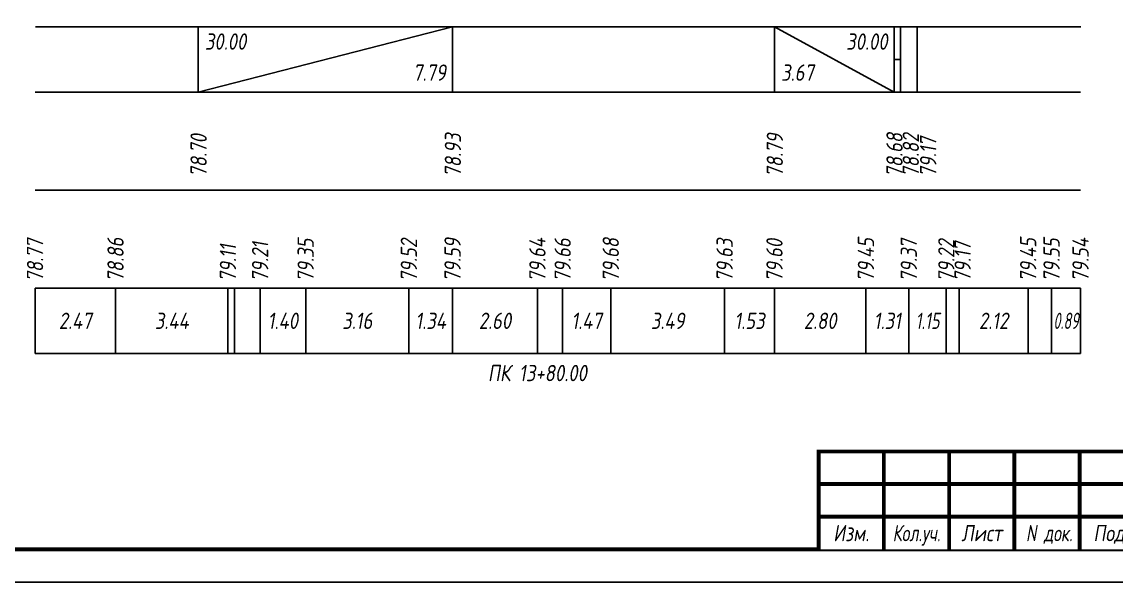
# Model space of a CAD drawing. Extents: x -717 to 1451, y -133302 to 233.
# Drawn here: x 77.9 to 245.5, y -21554.4 to -21468.7 of the extents above; entities that cross this region are included whole.
import ezdxf
from ezdxf.enums import TextEntityAlignment as Align

# ---------------------------------------------------------------- set-up
doc = ezdxf.new("R2010")
doc.units = 0
for name, color, linetype in [('Зарамочное оформление', 7, 'Continuous'), ('Код_510', 7, 'Continuous'), ('Код_516', 1, 'Continuous'), ('Подписи поперечников', 7, 'Continuous'), ('Таблица', 7, 'Continuous')]:
    doc.layers.add(name, color=color, linetype=linetype)
doc.styles.add('М', font='romand.shx', dxfattribs={"width": 0.8, "oblique": 10, "height": 2.5})

# ---------------------------------------------------------------- blocks, each defined once
blk = doc.blocks.new('Штамп')
at = {"linetype": 'Continuous'}
blk.add_wipeout([(199.95, -411.25), (384.95, -411.25), (384.95, -426.25), (199.95, -426.25)], dxfattribs=at).dxf.layer = 'Зарамочное оформление'
at = {"layer": 'Зарамочное оформление', "linetype": 'Continuous', "lineweight": -3, "const_width": 0.6, "flags": 128}
for points in [[(199.95, -426.25), (199.95, -411.25), (384.95, -411.25)], [(209.95, -411.25), (209.95, -426.25)], [(219.95, -411.25), (219.95, -426.25)], [(229.95, -411.25), (229.95, -426.25)], [(239.95, -411.25), (239.95, -426.25)], [(199.95, -416.25), (264.95, -416.25)], [(199.95, -421.25), (264.95, -421.25)]]:
    blk.add_lwpolyline(points, dxfattribs=at)
at = {"layer": 'Зарамочное оформление', "linetype": 'Continuous', "style": 'М', "oblique": 10}
for s, width, p in [('Изм.', 0.8, (204.95, -423.75)), ('Кол.уч.', 0.7, (214.95, -423.75)), ('Лист', 0.8, (224.95, -423.75)), ('N док.', 0.7, (235.28, -423.75)), ('Подпись', 0.8, (247.45, -423.75))]:
    blk.add_text(s, height=2.5, dxfattribs=dict(at, width=width)).set_placement(p, align=Align.MIDDLE_CENTER)
blk = doc.blocks.new('шифр')
blk.add_blockref('Штамп', (0, -21183))

msp = doc.modelspace()

# ---------------------------------------------------------------- linework, layer by layer
at = {"flags": 128}
msp.add_lwpolyline([(-30.054, -21554.421), (389.946, -21554.421), (389.946, -21257.421), (-30.054, -21257.421)], close=True, dxfattribs=at)
at = {"const_width": 0.6, "flags": 128}
msp.add_lwpolyline([(-10.054, -21549.421), (384.946, -21549.421), (384.946, -21262.421), (-10.054, -21262.421)], close=True, dxfattribs=at)
at = {"layer": 'Код_510'}
for p, q in [((79.946, -21519.421), (79.946, -21509.421)), ((92.275, -21519.421), (92.275, -21509.421)), ((109.489, -21519.421), (109.489, -21509.421)), ((110.515, -21519.421), (110.515, -21509.421)), ((114.414, -21519.421), (114.414, -21509.421)), ((121.393, -21519.421), (121.393, -21509.421)), ((137.198, -21519.421), (137.198, -21509.421)), ((143.889, -21519.421), (143.889, -21509.421)), ((156.886, -21519.421), (156.886, -21509.421)), ((160.755, -21519.421), (160.755, -21509.421)), ((168.121, -21519.421), (168.121, -21509.421)), ((185.56, -21519.421), (185.56, -21509.421)), ((193.198, -21519.421), (193.198, -21509.421)), ((207.207, -21519.421), (207.207, -21509.421)), ((213.769, -21519.421), (213.769, -21509.421)), ((219.518, -21519.421), (219.518, -21509.421)), ((221.463, -21519.421), (221.463, -21509.421)), ((232.054, -21519.421), (232.054, -21509.421)), ((235.635, -21519.421), (235.635, -21509.421)), ((240.073, -21519.421), (240.073, -21509.421))]:
    msp.add_line(p, q, dxfattribs=at)
at = {"layer": 'Код_516'}
for p, q in [((104.946, -21479.421), (104.946, -21469.421)), ((104.946, -21479.421), (143.889, -21469.421)), ((143.889, -21479.421), (143.889, -21469.421)), ((193.198, -21479.421), (193.198, -21469.421)), ((193.198, -21469.421), (211.528, -21479.421)), ((211.528, -21479.421), (211.528, -21469.421)), ((211.528, -21479.421), (211.528, -21469.421)), ((212.479, -21479.421), (212.479, -21469.421)), ((215.073, -21479.421), (215.073, -21469.421)), ((211.528, -21474.421), (212.479, -21474.421))]:
    msp.add_line(p, q, dxfattribs=at)
at = {"layer": 'Таблица'}
for p, q in [((80, -21469.421), (240.127, -21469.421)), ((79.946, -21479.421), (240.073, -21479.421)), ((79.946, -21494.421), (240.073, -21494.421)), ((79.946, -21509.421), (240.073, -21509.421)), ((79.946, -21519.421), (240.073, -21519.421))]:
    msp.add_line(p, q, dxfattribs=at)

# ---------------------------------------------------------------- texts
at = {"layer": 'Код_510', "style": 'М', "oblique": 10, "width": 0.8}
for s, p in [('78.77', (79.946, -21508.421)), ('78.86', (92.275, -21508.421)), ('79.21', (114.414, -21508.421)), ('79.35', (121.393, -21508.421)), ('79.52', (137.198, -21508.421)), ('79.59', (143.889, -21508.421)), ('79.64', (156.886, -21508.421)), ('79.66', (160.755, -21508.421)), ('79.68', (168.121, -21508.421)), ('79.63', (185.56, -21508.421)), ('79.60', (193.198, -21508.421)), ('79.45', (207.207, -21508.421)), ('79.37', (213.769, -21508.421)), ('79.22', (219.518, -21508.421)), ('79.17', (222.018, -21508.421)), ('79.45', (232.054, -21508.421)), ('79.55', (235.635, -21508.421)), ('79.54', (240.073, -21508.421)), ('79.11', (109.489, -21508.421))]:
    msp.add_text(s, height=2.5, rotation=90, dxfattribs=at).set_placement(p, align=Align.MIDDLE_LEFT)
at = {"layer": 'Код_510', "style": 'М', "oblique": 10}
for s, width, p in [('2.47', 0.8, (86.111, -21514.421)), ('3.44', 0.8, (100.882, -21514.421)), ('1.40', 0.8, (117.904, -21514.421)), ('3.16', 0.8, (129.296, -21514.421)), ('1.34', 0.8, (140.544, -21514.421)), ('2.60', 0.8, (150.388, -21514.421)), ('1.47', 0.8, (164.438, -21514.421)), ('3.49', 0.8, (176.84, -21514.421)), ('1.53', 0.8, (189.379, -21514.421)), ('2.80', 0.8, (200.202, -21514.421)), ('1.31', 0.8, (210.488, -21514.421)), ('1.15', 0.7, (216.644, -21514.421)), ('2.12', 0.8, (226.758, -21514.421)), ('0.89', 0.6, (237.854, -21514.421))]:
    msp.add_text(s, height=2.5, dxfattribs=dict(at, width=width)).set_placement(p, align=Align.MIDDLE_CENTER)
at = {"layer": 'Код_516', "style": 'М', "oblique": 10, "width": 0.8}
msp.add_text('30.00', height=2.5, dxfattribs=at).set_placement((105.946, -21470.421), align=Align.TOP_LEFT)
msp.add_text('30.00', height=2.5, dxfattribs=at).set_placement((210.528, -21470.421), align=Align.TOP_RIGHT)
msp.add_text('7.79', height=2.5, dxfattribs=at).set_placement((142.889, -21478.421), align=Align.BOTTOM_RIGHT)
msp.add_text('3.67', height=2.5, dxfattribs=at).set_placement((194.198, -21478.421), align=Align.BOTTOM_LEFT)
for s, p in [('78.93', (143.943, -21492.371)), ('78.79', (193.252, -21492.371)), ('78.68', (211.582, -21492.371)), ('78.82', (214.082, -21492.371)), ('78.70', (105, -21492.371)), ('79.17', (216.734, -21492.371))]:
    msp.add_text(s, height=2.5, rotation=90, dxfattribs=at).set_placement(p, align=Align.MIDDLE_LEFT)
at = {"layer": 'Подписи поперечников', "style": 'М', "oblique": 10, "width": 0.8}
msp.add_text('ПК 13+80.00', height=2.5, dxfattribs=at).set_placement((156.886, -21524.421), align=Align.BOTTOM_CENTER)

# ---------------------------------------------------------------- next in the draw order: block references
msp.add_blockref('шифр', (0, 59.829))

doc.saveas('drawing.dxf')
